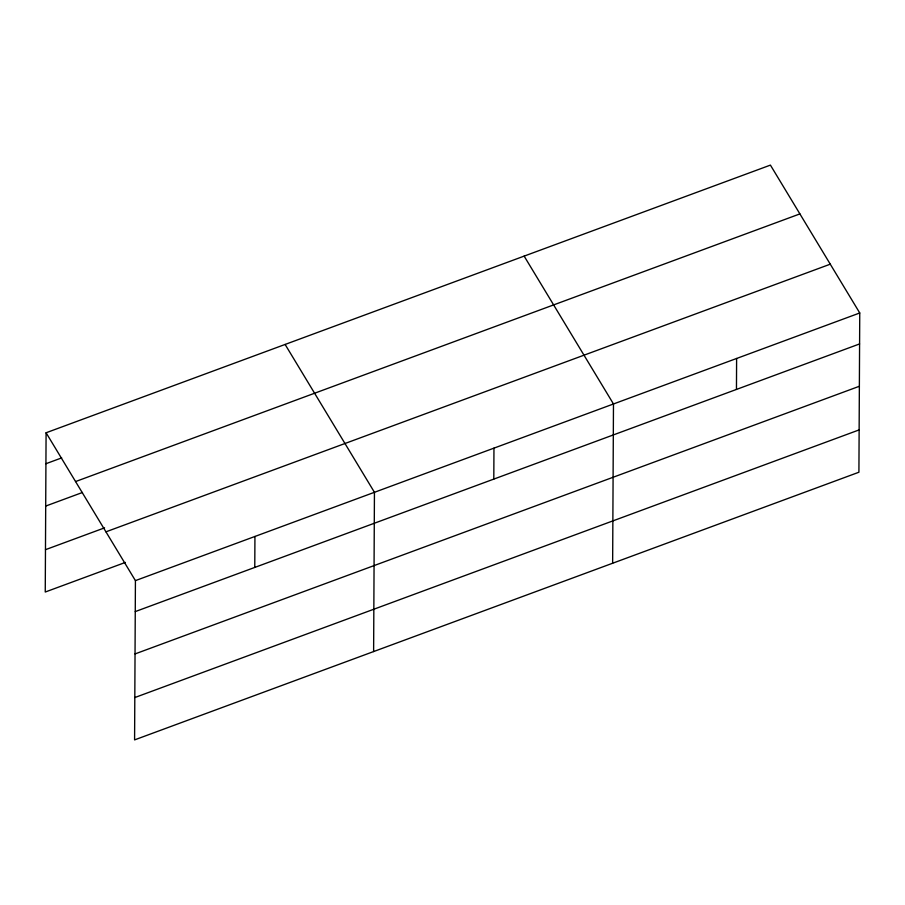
<?xml version="1.0" encoding="UTF-8"?>
<svg xmlns="http://www.w3.org/2000/svg" width="905" height="905" viewBox="0 0 905 905"><rect width="100%" height="100%" fill="white"/><g stroke="black" fill="none" stroke-linecap="round" stroke-linejoin="round"><path stroke-width="1.36" d="M46.087 432.771L135.422 580.625L134.585 739.894L858.913 472.229L859.75 312.972L770.415 165.106L46.087 432.771L45.25 592.028L125.365 562.424M254.769 567.424L254.939 536.461M373.618 651.566L374.444 492.297L285.109 344.443M493.802 479.096L493.96 448.133M612.64 563.238L613.477 403.969L524.142 256.115M736.455 389.433L736.613 358.471M45.917 463.722L61.687 457.896M75.568 481.562L799.896 213.908M45.703 506.065L82.468 492.478M45.476 549.686L104.573 527.853M105.942 531.835L830.27 264.181M135.422 580.625L859.75 312.972M135.264 611.588L859.592 343.934M135.037 653.93L859.365 386.265M134.811 697.551L859.139 429.898"/></g></svg>
